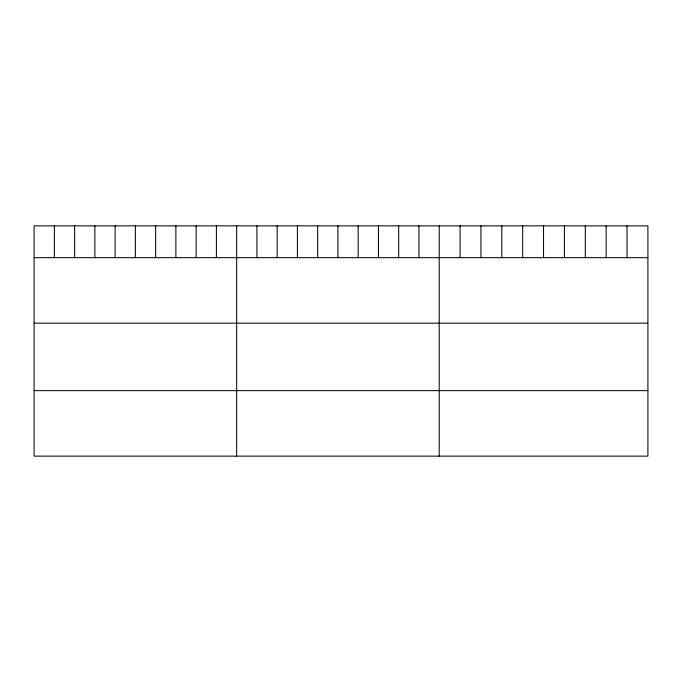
<?xml version="1.0" encoding="UTF-8"?>
<svg xmlns="http://www.w3.org/2000/svg" width="682" height="682" viewBox="0 0 682 682"><rect width="100%" height="100%" fill="white"/><g stroke="black" fill="none" stroke-linecap="round" stroke-linejoin="round"><path stroke-width="1.02" d="M647.9 257.668L647.9 456.13L34.1 456.13L34.1 225.87L647.9 225.87L647.9 257.668L34.1 257.668M34.1 323.157L647.9 323.157M34.1 390.633L647.9 390.633M627.031 225.87L627.031 257.668M606.162 225.87L606.162 257.668M585.292 225.87L585.292 257.668M564.423 225.87L564.423 257.668M543.554 225.87L543.554 257.668M522.685 225.87L522.685 257.668M501.816 225.87L501.816 257.668M480.946 225.87L480.946 257.668M460.077 225.87L460.077 257.668M439.208 225.87L439.208 456.13M418.953 225.87L418.953 257.668M398.697 225.87L398.697 257.668M378.442 225.87L378.442 257.668M358.186 225.87L358.186 257.668M337.931 225.87L337.931 257.668M317.676 225.87L317.676 257.668M297.42 225.87L297.42 257.668M277.165 225.87L277.165 257.668M256.909 225.87L256.909 257.668M236.654 225.87L236.654 456.13M216.399 225.87L216.399 257.668M196.143 225.87L196.143 257.668M175.888 225.87L175.888 257.668M155.632 225.87L155.632 257.668M135.377 225.87L135.377 257.668M115.122 225.87L115.122 257.668M94.866 225.87L94.866 257.668M74.611 225.87L74.611 257.668M54.355 225.87L54.355 257.668"/></g></svg>
